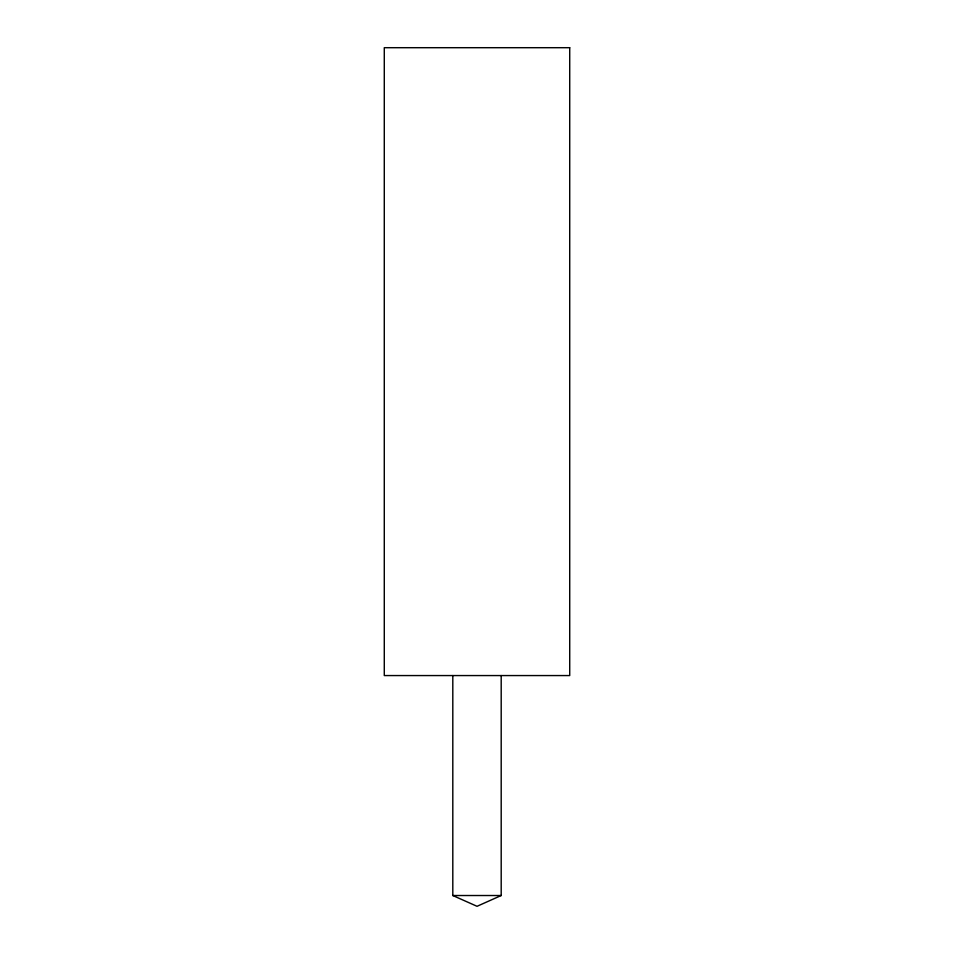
<?xml version="1.0" encoding="UTF-8"?>
<svg xmlns="http://www.w3.org/2000/svg" width="954" height="954" viewBox="0 0 954 954"><rect width="100%" height="100%" fill="white"/><g stroke="black" fill="none" stroke-linecap="round" stroke-linejoin="round"><path stroke-width="1.43" d="M501.196 675.563L501.196 895.52L477.036 906.3L452.804 895.52L452.804 675.563M452.804 895.52L501.196 895.52M569.717 47.7L384.283 47.7L384.283 675.563L569.717 675.563L569.717 47.7"/></g></svg>
